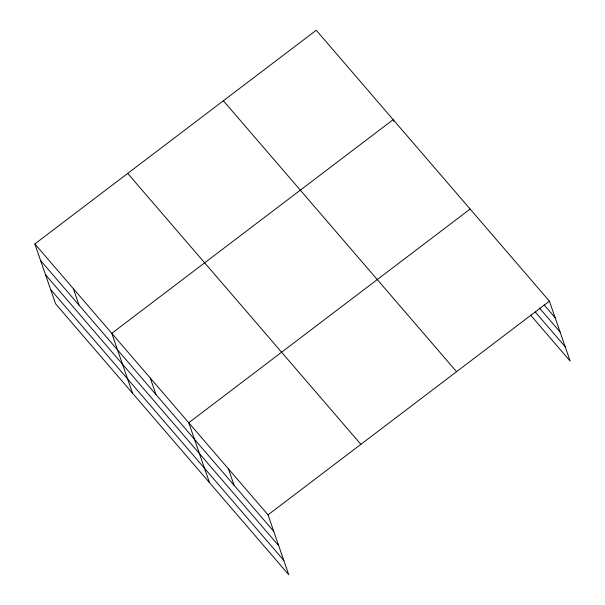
<?xml version="1.0" encoding="UTF-8"?>
<svg xmlns="http://www.w3.org/2000/svg" width="605" height="605" viewBox="0 0 605 605"><rect width="100%" height="100%" fill="white"/><g stroke="black" fill="none" stroke-linecap="round" stroke-linejoin="round"><path stroke-width="0.91" d="M34.848 243.928L268.023 514.855L288.766 574.75L55.584 303.823L34.848 243.928L316.233 30.25L549.416 301.177L570.152 361.072L530.509 315.016M470.13 209.058L188.745 422.744L209.481 482.639M268.023 514.855L549.416 301.177M544.167 304.965L555.14 317.723M539.358 307.937L560.094 332.024M535.319 312.044L565.199 346.763M223.381 100.763L456.556 371.689M127.708 173.416L360.882 444.342M40.573 260.475L273.755 531.402M45.534 274.776L278.708 545.702M50.631 289.515L283.813 560.442M393.787 121.401L393.182 119.654L111.796 333.332L132.533 393.227M228.38 468.799L234.112 485.346M150.267 378.034L155.999 394.581M73.318 288.63L79.051 305.177"/></g></svg>
